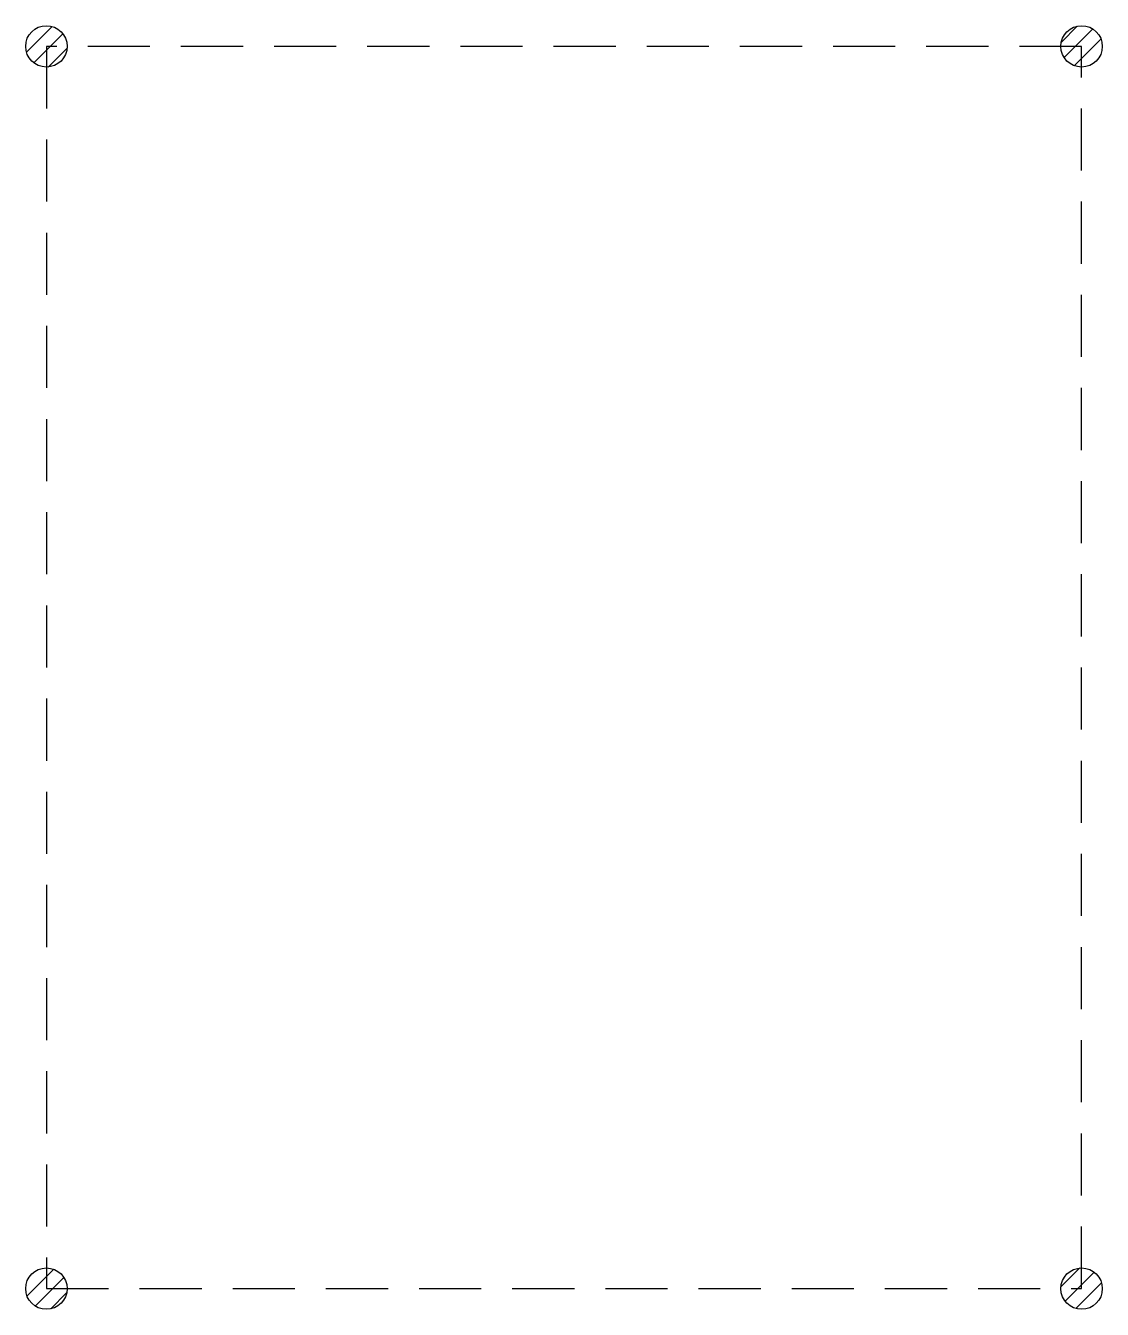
# Model space of a CAD drawing. Header units: metres. Extents: x -5.2 to 5.2, y -6.2 to 6.2.
import ezdxf

# ---------------------------------------------------------------- set-up
doc = ezdxf.new("R2010")
doc.units = ezdxf.units.M

msp = doc.modelspace()

# ---------------------------------------------------------------- hatches: boundary and pattern name
h = msp.add_hatch()
h.set_pattern_fill('SOLID')
edge = h.paths.add_edge_path()
edge.add_arc((-5, 6), 0.2, 0, 360)
h = msp.add_hatch()
h.set_pattern_fill('SOLID')
edge = h.paths.add_edge_path()
edge.add_arc((5, 6), 0.2, 0, 360)
h = msp.add_hatch()
h.set_pattern_fill('SOLID')
edge = h.paths.add_edge_path()
edge.add_arc((-5, -6), 0.2, 0, 360)
h = msp.add_hatch()
h.set_pattern_fill('SOLID')
edge = h.paths.add_edge_path()
edge.add_arc((5, -6), 0.2, 0, 360)

# ---------------------------------------------------------------- linework, layer by layer
for p, q in [((-4.9, 6), (-5, 6)), ((-5, 6), (-5, 5.4)), ((-4, 6), (-4.6, 6)), ((-3.1, 6), (-3.7, 6)), ((-2.2, 6), (-2.8, 6)), ((-1.3, 6), (-1.9, 6)), ((-0.4, 6), (-1, 6)), ((0.5, 6), (-0.1, 6)), ((1.4, 6), (0.8, 6)), ((2.3, 6), (1.7, 6)), ((3.2, 6), (2.6, 6)), ((4.1, 6), (3.5, 6)), ((5, 6), (4.4, 6)), ((5, 5.7), (5, 6)), ((5, 4.8), (5, 5.4)), ((-5, 5.1), (-5, 4.5)), ((5, 3.9), (5, 4.5)), ((-5, 4.2), (-5, 3.6)), ((5, 3), (5, 3.6)), ((-5, 3.3), (-5, 2.7)), ((5, 2.1), (5, 2.7)), ((-5, 2.4), (-5, 1.8)), ((5, 1.2), (5, 1.8)), ((-5, 1.5), (-5, 0.9)), ((5, 0.3), (5, 0.9)), ((-5, 0.6), (-5, 0)), ((5, -0.6), (5, 0)), ((-5, -0.3), (-5, -0.9)), ((5, -1.5), (5, -0.9)), ((-5, -1.2), (-5, -1.8)), ((5, -2.4), (5, -1.8)), ((-5, -2.1), (-5, -2.7)), ((5, -3.3), (5, -2.7)), ((-5, -3), (-5, -3.6)), ((5, -4.2), (5, -3.6)), ((-5, -3.9), (-5, -4.5)), ((5, -5.1), (5, -4.5)), ((-5, -4.8), (-5, -5.4)), ((5, -6), (5, -5.4)), ((-5, -5.7), (-5, -6)), ((-5, -6), (-4.4, -6)), ((-4.1, -6), (-3.5, -6)), ((-3.2, -6), (-2.6, -6)), ((-2.3, -6), (-1.7, -6)), ((-1.4, -6), (-0.8, -6)), ((-0.5, -6), (0.1, -6)), ((0.4, -6), (1, -6)), ((1.3, -6), (1.9, -6)), ((2.2, -6), (2.8, -6)), ((3.1, -6), (3.7, -6)), ((4, -6), (4.6, -6)), ((4.9, -6), (5, -6))]:
    msp.add_line(p, q)
for centre in [(-5, 6), (5, 6), (-5, -6), (5, -6)]:
    msp.add_circle(centre, 0.2)

doc.saveas('drawing.dxf')
